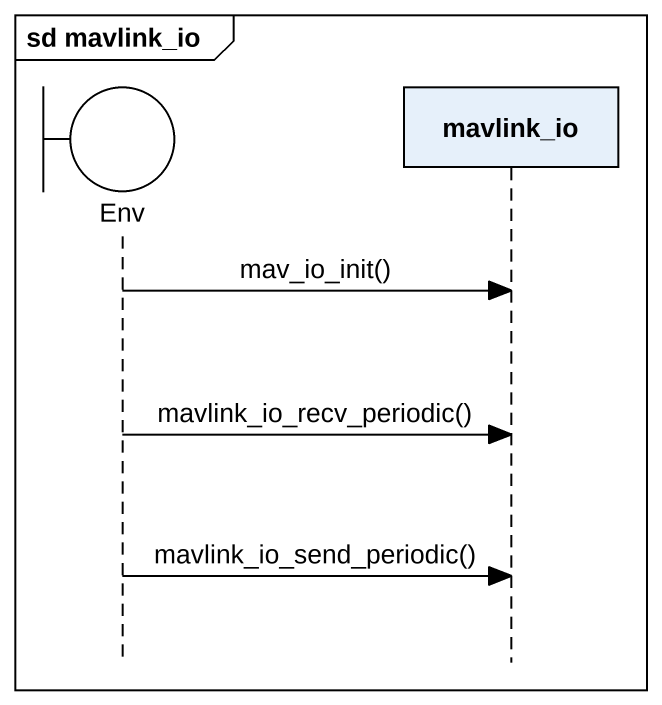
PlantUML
@startuml
mainframe sd mavlink_io
hide footbox
boundary Env
participant mavlink_io

Env -> mavlink_io : mav_io_init()
Env -> mavlink_io : mavlink_io_recv_periodic()
Env -> mavlink_io : mavlink_io_send_periodic()
@enduml
